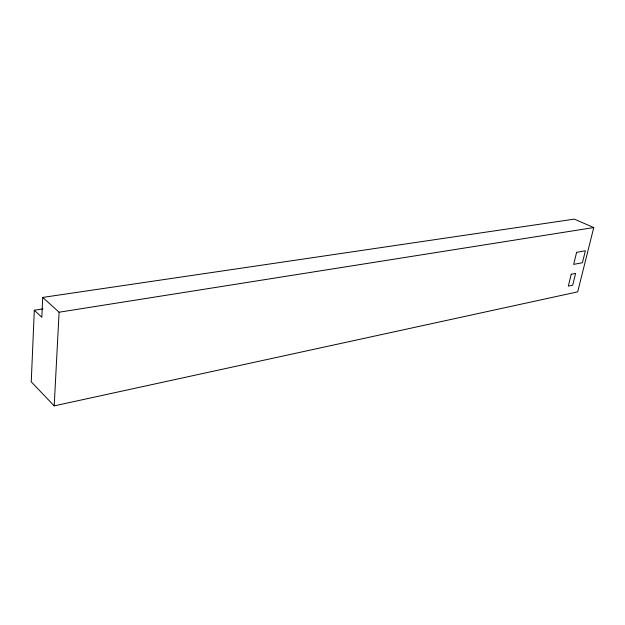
<?xml version="1.0" encoding="UTF-8"?>
<svg xmlns="http://www.w3.org/2000/svg" width="625" height="625" viewBox="0 0 625 625"><rect width="100%" height="100%" fill="white"/><g stroke="black" fill="none" stroke-linecap="round" stroke-linejoin="round"><path stroke-width="0.94" d="M34.305 310.242L31.25 381.82L54.195 405.875L577.688 291.852L593.75 227.562L574.297 219.125L42.734 297.422L41.828 317.273L34.305 310.242L42.977 308.867M54.195 405.875L59.094 312.219L42.734 297.422M59.094 312.219L593.75 227.562M571.219 274.266L568.305 286.125L572.688 285.203L575.609 273.383L571.219 274.266M576.609 252.336L573.648 264.391L582.406 262.727L585.383 250.758L576.609 252.336"/></g></svg>
